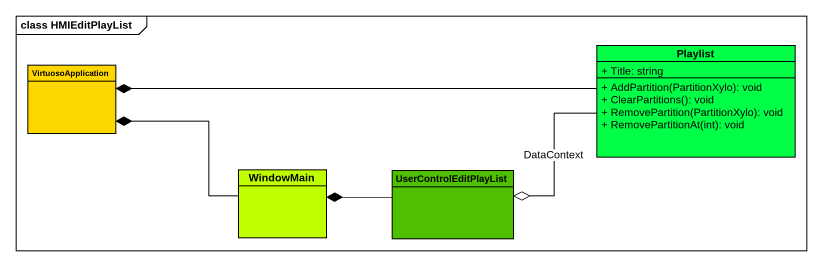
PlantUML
@startuml
mainframe class HMIEditPlayList
hide circle
hide empty members
skinparam classAttributeIconSize 0
class VirtuosoApplication #FFD700
class Playlist #00FF46 {
  + Title: string
  + AddPartition(PartitionXylo): void
  + ClearPartitions(): void
  + RemovePartition(PartitionXylo): void
  + RemovePartitionAt(int): void
}
class WindowMain #C0FF00
class UserControlEditPlayList #4EC000
Playlist -left-* VirtuosoApplication
Playlist -left-o UserControlEditPlayList : DataContext
WindowMain -left-* VirtuosoApplication
UserControlEditPlayList -left-* WindowMain
@enduml
